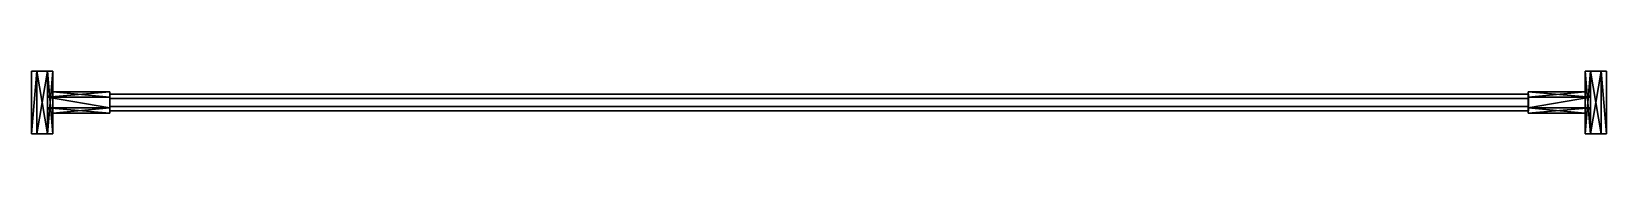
# Model space of a CAD drawing. Extents: x -379 to 379, y -17 to 13.
import ezdxf

# ---------------------------------------------------------------- set-up
doc = ezdxf.new("R2010")
doc.units = 0
doc.layers.get('0').update_dxf_attribs({"linetype": 'CONTINUOUS'})
doc.layers.add('BRANCO', color=6, linetype='CONTINUOUS')

# ---------------------------------------------------------------- blocks, each defined once
blk = doc.blocks.new('65464')
at = {"linetype": 'CONTINUOUS'}
for p, q in [((515.6305, 0, -6.9282), (515.6305, 2, -3.4641)), ((515.6305, 2, -3.4641), (515.6305, 0)), ((515.6305, 0), (515.6305, -4)), ((515.6305, -4, -6.9282), (515.6305, 0, -6.9282)), ((515.6305, -4), (515.6305, -6, -3.4641)), ((515.6305, -6, -3.4641), (515.6305, -4, -6.9282))]:
    blk.add_line(p, q, dxfattribs=at)
at = {"layer": 'BRANCO'}
for points in [[(542.7974, -16.9999, -3.4641), (545.3747, -16.9999, 1), (545.3747, 13, 1), (542.7974, -16.9999, -3.4641)], [(542.7974, -16.9999, -3.4641), (545.3747, 13, 1), (542.7974, 13, -3.4641), (542.7974, -16.9999, -3.4641)], [(542.7974, 13, -3.4641), (545.3747, 13, -7.9282), (545.3747, -16.9999, -7.9282), (542.7974, 13, -3.4641)], [(542.7974, 13, -3.4641), (545.3747, -16.9999, -7.9282), (542.7974, -16.9999, -3.4641), (542.7974, 13, -3.4641)], [(545.3747, 13, 1), (550.5295, 13, 1), (542.7974, 13, -3.4641), (545.3747, 13, 1)], [(542.7974, 13, -3.4641), (550.5295, 13, 1), (545.3747, 13, -7.9282), (542.7974, 13, -3.4641)], [(545.3747, 13, -7.9282), (542.7974, 13, -3.4641), (550.5295, 13, -7.9282), (545.3747, 13, -7.9282)], [(550.5295, 13, -7.9282), (542.7974, 13, -3.4641), (547.9521, 13, -3.4641), (550.5295, 13, -7.9282)], [(550.5295, 13, 1), (545.3747, 13, 1), (545.3747, -16.9999, 1), (550.5295, 13, 1)], [(550.5295, 13, 1), (545.3747, -16.9999, 1), (550.5295, -16.9999, 1), (550.5295, 13, 1)], [(545.3747, 13, -7.9282), (550.5295, 13, -7.9282), (550.5295, -16.9999, -7.9282), (545.3747, 13, -7.9282)], [(545.3747, 13, -7.9282), (550.5295, -16.9999, -7.9282), (545.3747, -16.9999, -7.9282), (545.3747, 13, -7.9282)], [(550.5295, 13, 1), (550.5295, 13, -7.9282), (545.3747, 13, 1), (550.5295, 13, 1)], [(553.1068, 13, -3.4641), (550.5295, 13, 1), (553.1068, -16.9999, -3.4641), (553.1068, 13, -3.4641)], [(553.1068, -16.9999, -3.4641), (550.5295, 13, 1), (550.5295, -16.9999, 1), (553.1068, -16.9999, -3.4641)], [(553.1068, -16.9999, -3.4641), (550.5295, -16.9999, -7.9282), (550.5295, 13, -7.9282), (553.1068, -16.9999, -3.4641)], [(553.1068, -16.9999, -3.4641), (550.5295, 13, -7.9282), (553.1068, 13, -3.4641), (553.1068, -16.9999, -3.4641)], [(553.1068, 13, -3.4641), (550.5295, 13, -7.9282), (550.5295, 13, 1), (553.1068, 13, -3.4641)], [(515.3747, 0.5774, 1), (545.3747, 0.5774, 1), (515.3747, 3.1547, -3.4641), (515.3747, 0.5774, 1)], [(515.3747, 3.1547, -3.4641), (545.3747, 0.5774, 1), (542.7974, 3.1547, -3.4641), (515.3747, 3.1547, -3.4641)], [(515.3747, 0.5774, -7.9282), (515.3747, 3.1547, -3.4641), (542.7974, 3.1547, -3.4641), (515.3747, 0.5774, -7.9282)], [(515.3747, 0.5774, -7.9282), (542.7974, 3.1547, -3.4641), (545.3747, 0.5774, -7.9282), (515.3747, 0.5774, -7.9282)], [(515.3747, 3.1547, -3.4641), (515.3747, 0.5774, -7.9282), (515.3747, 0.5774, 1), (515.3747, 3.1547, -3.4641)], [(515.3747, -4.5773, 1), (545.3747, -4.5773, 1), (545.3747, 0.5774, 1), (515.3747, -4.5773, 1)], [(515.3747, -4.5773, 1), (545.3747, 0.5774, 1), (515.3747, 0.5774, 1), (515.3747, -4.5773, 1)], [(515.3747, -4.5773, -7.9282), (515.3747, 0.5774, -7.9282), (545.3747, 0.5774, -7.9282), (515.3747, -4.5773, -7.9282)], [(515.3747, -4.5773, -7.9282), (545.3747, 0.5774, -7.9282), (545.3747, -4.5773, -7.9282), (515.3747, -4.5773, -7.9282)], [(515.3747, 0.5774, 1), (515.3747, 0.5774, -7.9282), (515.3747, -4.5773, 1), (515.3747, 0.5774, 1)], [(515.3747, -4.5773, 1), (515.3747, 0.5774, 1), (515.3747, -7.1547, -3.4641), (515.3747, -4.5773, 1)], [(515.3747, -7.1547, -3.4641), (515.3747, 0.5774, 1), (515.3747, -4.5773, -7.9282), (515.3747, -7.1547, -3.4641)], [(515.3747, -4.5773, -7.9282), (515.3747, -7.1547, -3.4641), (515.3747, 0.5774, -7.9282), (515.3747, -4.5773, -7.9282)], [(515.3747, 0.5774, -7.9282), (515.3747, -7.1547, -3.4641), (515.3747, -4.5773, 1), (515.3747, 0.5774, -7.9282)], [(515.3747, -7.1547, -3.4641), (515.3747, -4.5773, -7.9282), (542.7974, -7.1547, -3.4641), (515.3747, -7.1547, -3.4641)], [(542.7974, -7.1547, -3.4641), (515.3747, -4.5773, -7.9282), (545.3747, -4.5773, -7.9282), (542.7974, -7.1547, -3.4641)], [(515.3747, -4.5773, 1), (515.3747, -7.1547, -3.4641), (545.3747, -4.5773, 1), (515.3747, -4.5773, 1)], [(545.3747, -4.5773, 1), (515.3747, -7.1547, -3.4641), (542.7974, -7.1547, -3.4641), (545.3747, -4.5773, 1)], [(542.7974, -16.9999, -3.4641), (545.3747, -16.9999, -7.9282), (545.3747, -16.9999, 1), (542.7974, -16.9999, -3.4641)], [(545.3747, -16.9999, 1), (545.3747, -16.9999, -7.9282), (550.5295, -16.9999, 1), (545.3747, -16.9999, 1)], [(550.5295, -16.9999, 1), (545.3747, -16.9999, 1), (553.1068, -16.9999, -3.4641), (550.5295, -16.9999, 1)], [(553.1068, -16.9999, -3.4641), (545.3747, -16.9999, 1), (550.5295, -16.9999, -7.9282), (553.1068, -16.9999, -3.4641)], [(550.5295, -16.9999, -7.9282), (553.1068, -16.9999, -3.4641), (545.3747, -16.9999, -7.9282), (550.5295, -16.9999, -7.9282)], [(545.3747, -16.9999, -7.9282), (553.1068, -16.9999, -3.4641), (547.9521, -16.9999, -3.4641), (545.3747, -16.9999, -7.9282)]]:
    blk.add_3dface(points, dxfattribs=at)

msp = doc.modelspace()

# ---------------------------------------------------------------- linework, layer by layer
at = {"layer": 'BRANCO', "linetype": 'CONTINUOUS'}
for p, q in [((-341.27, 0, -6.93), (-341.27, 2, -3.46)), ((-341.27, 2, -3.46), (-341.27, 0, 0)), ((341.27, 2, -3.46), (-341.27, 2, -3.46)), ((-341.27, 0), (341.27, 0)), ((-341.27, 0, 0), (-341.27, -4, 0)), ((-341.27, -4, -6.93), (-341.27, 0, -6.93)), ((-341.27, 0, -6.93), (341.27, 0, -6.93)), ((-341.27, -4, 0), (-341.27, -6, -3.46)), ((-341.27, -6, -3.46), (-341.27, -4, -6.93)), ((-341.27, -4, 0), (341.27, -4, 0)), ((-341.27, -4, -6.93), (341.27, -4, -6.93)), ((-341.27, -6, -3.46), (341.27, -6, -3.46))]:
    msp.add_line(p, q, dxfattribs=at)
at = {"layer": 'BRANCO'}
for points in [[(-376.42, 13, 1), (-379, 13, -3.46), (-379, -17, -3.46), (-376.42, 13, 1)], [(-376.42, 13, 1), (-379, -17, -3.46), (-376.42, -17, 1), (-376.42, 13, 1)], [(-376.42, -17, -7.93), (-379, -17, -3.46), (-376.42, 13, -7.93), (-376.42, -17, -7.93)], [(-376.42, 13, -7.93), (-379, -17, -3.46), (-379, 13, -3.46), (-376.42, 13, -7.93)], [(-376.42, 13, 1), (-371.27, 13, 1), (-379, 13, -3.46), (-376.42, 13, 1)], [(-379, 13, -3.46), (-371.27, 13, 1), (-376.42, 13, -7.93), (-379, 13, -3.46)], [(-376.42, 13, -7.93), (-379, 13, -3.46), (-371.27, 13, -7.93), (-376.42, 13, -7.93)], [(-371.27, 13, -7.93), (-379, 13, -3.46), (-373.85, 13, -3.46), (-371.27, 13, -7.93)], [(-371.27, 13, 1), (-376.42, 13, 1), (-371.27, -17, 1), (-371.27, 13, 1)], [(-371.27, -17, 1), (-376.42, 13, 1), (-376.42, -17, 1), (-371.27, -17, 1)], [(-376.42, 13, -7.93), (-371.27, 13, -7.93), (-376.42, -17, -7.93), (-376.42, 13, -7.93)], [(-376.42, -17, -7.93), (-371.27, 13, -7.93), (-371.27, -17, -7.93), (-376.42, -17, -7.93)], [(-371.27, 13, 1), (-371.27, 13, -7.93), (-376.42, 13, 1), (-371.27, 13, 1)], [(-371.27, -17, 1), (-368.69, -17, -3.46), (-371.27, 13, 1), (-371.27, -17, 1)], [(-371.27, 13, 1), (-368.69, -17, -3.46), (-368.69, 13, -3.46), (-371.27, 13, 1)], [(-371.27, 13, -7.93), (-368.69, 13, -3.46), (-371.27, -17, -7.93), (-371.27, 13, -7.93)], [(-371.27, -17, -7.93), (-368.69, 13, -3.46), (-368.69, -17, -3.46), (-371.27, -17, -7.93)], [(-368.69, 13, -3.46), (-371.27, 13, -7.93), (-371.27, 13, 1), (-368.69, 13, -3.46)], [(-371.27, 0.58, 1), (-341.27, 0.58, 1), (-341.27, 3.15, -3.46), (-371.27, 0.58, 1)], [(-371.27, 0.58, 1), (-341.27, 3.15, -3.46), (-368.69, 3.15, -3.46), (-371.27, 0.58, 1)], [(-368.69, 3.15, -3.46), (-341.27, 0.58, -7.93), (-371.27, 0.58, -7.93), (-368.69, 3.15, -3.46)], [(-371.27, -4.58, 1), (-341.27, -4.58, 1), (-371.27, 0.58, 1), (-371.27, -4.58, 1)], [(-371.27, 0.58, 1), (-341.27, -4.58, 1), (-341.27, 0.58, 1), (-371.27, 0.58, 1)], [(-341.27, 0.58, -7.93), (-341.27, -4.58, -7.93), (-371.27, 0.58, -7.93), (-341.27, 0.58, -7.93)], [(-371.27, 0.58, -7.93), (-341.27, -4.58, -7.93), (-371.27, -4.58, -7.93), (-371.27, 0.58, -7.93)], [(-341.27, 3.15, -3.46), (-341.27, 0.58, -7.93), (-368.69, 3.15, -3.46), (-341.27, 3.15, -3.46)], [(-341.27, 0.58, 1), (-341.27, -4.58, 1), (-341.27, 3.15, -3.46), (-341.27, 0.58, 1)], [(-341.27, 3.15, -3.46), (-341.27, -4.58, 1), (-341.27, 0.58, -7.93), (-341.27, 3.15, -3.46)], [(-341.27, -4.58, 1), (-341.27, -4.58, -7.93), (-341.27, 0.58, 1), (-341.27, -4.58, 1)], [(-341.27, -4.58, -7.93), (-368.69, -7.15, -3.46), (-371.27, -4.58, -7.93), (-341.27, -4.58, -7.93)], [(-341.27, -7.15, -3.46), (-341.27, -4.58, 1), (-371.27, -4.58, 1), (-341.27, -7.15, -3.46)], [(-341.27, -7.15, -3.46), (-371.27, -4.58, 1), (-368.69, -7.15, -3.46), (-341.27, -7.15, -3.46)], [(-341.27, -4.58, -7.93), (-341.27, -7.15, -3.46), (-368.69, -7.15, -3.46), (-341.27, -4.58, -7.93)], [(-341.27, -7.15, -3.46), (-341.27, -4.58, -7.93), (-341.27, -4.58, 1), (-341.27, -7.15, -3.46)], [(-379, -17, -3.46), (-376.42, -17, -7.93), (-376.42, -17, 1), (-379, -17, -3.46)], [(-376.42, -17, 1), (-376.42, -17, -7.93), (-371.27, -17, 1), (-376.42, -17, 1)], [(-371.27, -17, 1), (-376.42, -17, 1), (-368.69, -17, -3.46), (-371.27, -17, 1)], [(-368.69, -17, -3.46), (-376.42, -17, 1), (-371.27, -17, -7.93), (-368.69, -17, -3.46)], [(-371.27, -17, -7.93), (-368.69, -17, -3.46), (-376.42, -17, -7.93), (-371.27, -17, -7.93)], [(-376.42, -17, -7.93), (-368.69, -17, -3.46), (-373.85, -17, -3.46), (-376.42, -17, -7.93)]]:
    msp.add_3dface(points, dxfattribs=at)
at = {"layer": 'BRANCO', "linetype": 'CONTINUOUS'}
for points in [[(341.27, 2, -3.46), (341.27, 0), (-341.27, 0, 0), (-341.27, 2, -3.46)], [(341.27, 0, -6.93), (341.27, 2, -3.46), (-341.27, 2, -3.46), (-341.27, 0, -6.93)], [(-341.27, 0, 0), (341.27, 0), (341.27, -4, 0), (-341.27, -4, 0)], [(-341.27, 0, -6.93), (-341.27, -4, -6.93), (341.27, -4, -6.93), (341.27, 0, -6.93)], [(-341.27, -6, -3.46), (-341.27, -4, 0), (341.27, -4, 0), (341.27, -6, -3.46)], [(341.27, -4, -6.93), (341.27, -6, -3.46), (-341.27, -6, -3.46), (-341.27, -4, -6.93)]]:
    msp.add_3dface(points, dxfattribs=at)

# ---------------------------------------------------------------- block references
msp.add_blockref('65464', (-174.36, 0, 0), dxfattribs=at)

doc.saveas('drawing.dxf')
